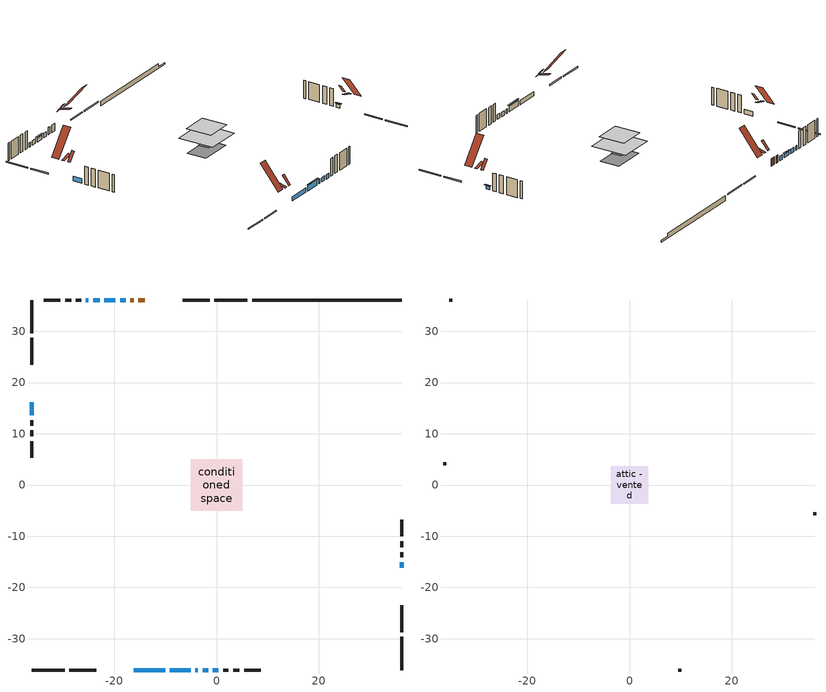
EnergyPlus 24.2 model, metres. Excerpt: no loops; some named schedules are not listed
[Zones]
conditioned space
 floor outside (Floor1 construction): -1.45,-1.45 -1.45,1.45 1.45,1.45 1.45,-1.45 z0.31
 floor adiabatic (AdiabaticFloorConstruction): -4.99,-4.99 -4.99,4.99 4.99,4.99 4.99,-4.99 z2.75
 floor foundation (Slab1 construction): -4.53,-2.76 -4.53,2.76 4.53,2.76 4.53,-2.76 z-1
 wall outside (RimJoist1 construction): 6.03,36.13 -0.44,36.13 / -36.13,-36.13 -29.66,-36.13 / -36.13,36.13 -36.13,29.66 / 36.13,-36.13 36.13,-29.66 z0.31:0.61
 wall outside (RimJoist2 construction): -1.37,36.13 -6.63,36.13 / -28.73,-36.13 -23.47,-36.13 / -36.13,28.73 -36.13,23.47 / 36.13,-28.73 36.13,-23.47 z0.31:0.61
 wall outside (AdiabaticWallConstruction 1): -13.98,36.13 -15.27,36.13 / -16.19,36.13 -16.84,36.13 z0.31:2.34
 wall outside (AdiabaticWallConstruction): -17.77,36.13 -18.85,36.13 / -22.84,36.13 -24.11,36.13 / -16.12,-36.13 -10.02,-36.13 / -25.03,36.13 -25.49,36.13 / -4.11,-36.13 -3.65,-36.13 / -2.72,-36.13 -1.64,-36.13 / -36.13,16.12 -36.13,13.58 / -0.71,-36.13 0.37,-36.13 z0.31:1.53; -19.77,36.13 -21.91,36.13 z0.31:1.38; -9.1,-36.13 -5.03,-36.13 z0.31:1.83; 36.13,-16.12 36.13,-15.05 z0.31:1.2
 wall outside (Wall1 construction): -26.42,36.13 -27.46,36.13 / 1.3,-36.13 2.33,-36.13 / -36.13,12.65 -36.13,11.62 / 36.13,-14.13 36.13,-13.09 z0.31:5.19
 wall outside (Wall2 construction): -28.39,36.13 -29.57,36.13 / 3.26,-36.13 4.44,-36.13 / -36.13,10.69 -36.13,9.51 / 36.13,-12.16 36.13,-10.98 z0.31:5.19
 wall outside (Wall3 construction): -30.5,36.13 -33.74,36.13 / 5.37,-36.13 8.61,-36.13 / -36.13,8.58 -36.13,5.34 / 36.13,-10.05 36.13,-6.81 z0.31:5.19
 wall foundation (FoundationWall1 construction): 6.96,36.13,-1 6.96,36.13,0.31 33.21,36.13,0.31 33.21,36.13,-0.52 36.13,36.13,-0.52 36.13,36.13,-1
 window (WindowConstruction): -17.77,36.13 -18.85,36.13 z0.31:1.53
 window (WindowConstruction 4): -19.77,36.13 -21.91,36.13 z0.31:1.38
 window (WindowConstruction 5): -22.84,36.13 -24.11,36.13 z0.31:1.53
 window (WindowConstruction 6): -16.12,-36.13 -10.02,-36.13 z0.31:1.53
 window (WindowConstruction 7): -9.09,-36.13 -5.03,-36.13 z0.31:1.83
 window (WindowConstruction 9): -25.03,36.13 -25.49,36.13 z0.31:1.53
 window (WindowConstruction 10): -4.11,-36.13 -3.65,-36.13 z0.31:1.53
 window (WindowConstruction 1): -2.72,-36.13 -1.64,-36.13 z0.31:1.53
 window (WindowConstruction 2): -36.13,16.12 -36.13,13.58 z0.31:1.53
 window (WindowConstruction 3): -0.71,-36.13 0.37,-36.13 z0.31:1.53
 window (WindowConstruction 8): 36.13,-16.12 36.13,-15.06 z0.31:1.2
 door (Door): -13.98,36.13 -15.27,36.13 z0.31:2.34
 door (Door 1): -16.2,36.13 -16.84,36.13 z0.31:2.34
 ceiling adiabatic (AdiabaticFloorConstruction): 4.99,-4.99 4.99,4.99 -4.99,4.99 -4.99,-4.99 z2.75
 roof outside (Roof3 construction): -13.05,36.13,5.19 -13.05,34.26,7.53 -12.3,34.26,7.53 -12.3,36.13,5.19; -17.05,-36.13,5.19 -17.05,-34.26,7.53 -17.8,-34.26,7.53 -17.8,-36.13,5.19; -36.13,17.05,5.19 -34.26,17.05,7.53 -34.26,17.8,7.53 -36.13,17.8,5.19; 36.13,-17.05,5.19 34.26,-17.05,7.53 34.26,-17.8,7.53 36.13,-17.8,5.19
attic - vented
 floor to conditioned space (Floor2 construction Reversed): -3.68,-3.68 -3.68,3.68 3.68,3.68 3.68,-3.68 z5.19
 wall outside (Wall4 construction): -34.67,36.13 -35.2,36.13 / 9.54,-36.13 10.08,-36.13 / -36.13,4.41 -36.13,3.87 / 36.13,-5.88 36.13,-5.35 z0.31:5.19
 roof outside (Roof1 construction): -9.7,36.13,5.19 -9.7,30.78,11.88 -7.56,30.78,11.88 -7.56,36.13,5.19; -20.39,-36.13,5.19 -20.39,-30.78,11.88 -22.54,-30.78,11.88 -22.54,-36.13,5.19; -36.13,20.39,5.19 -30.78,20.39,11.88 -30.78,22.54,11.88 -36.13,22.54,5.19; 36.13,-20.39,5.19 30.78,-20.39,11.88 30.78,-22.54,11.88 36.13,-22.54,5.19
 roof outside (Roof2 construction): -11.37,36.13,5.19 -11.37,33.28,5.9 -10.63,33.28,5.9 -10.63,36.13,5.19; -18.73,-36.13,5.19 -18.73,-33.28,5.9 -19.47,-33.28,5.9 -19.47,-36.13,5.19; -36.13,18.73,5.19 -33.28,18.73,5.9 -33.28,19.47,5.9 -36.13,19.47,5.19; 36.13,-18.73,5.19 33.28,-18.73,5.9 33.28,-19.47,5.9 36.13,-19.47,5.19
shading: -22.21,36.13 -19.48,36.13 -19.48,36.43 -22.21,36.43 z1.68; -4.74,-36.13 -9.39,-36.13 -9.39,-36.43 -4.74,-36.43 z2.13; 36.13,-14.76 36.13,-16.42 36.43,-16.42 36.43,-14.76 z1.5
[Building]
Building 1: Terrain=Suburbs
[Site:Location]
Baie Comeau_QC: Latitude {deg}=49.26; Longitude {deg}=-68.15; Time Zone {hr}=-5; Elevation {m}=130; Keep Site Location Information=Yes
[Site:GroundTemperature:Shallow]
-2.156, -4.36748, -4.54458, -3.49512, 0.717882, 4.91126, 8.5467, 10.8497, 11.0453, 9.17223, 5.62951, 1.56476
[Site:WaterMainsTemperature]
Calculation Method=Schedule; Temperature Schedule=mains temperature schedule
[Material] Roughness=Rough; Thermal Absorptance=0.9
Name | Thickness {m} | Conductivity {W/m-K} | Density {kg/m3} | Specific Heat {J/kg-K} | Solar Absorptance | Visible Absorptance
asphalt or fiberglass shingles | 0.00635 | 0.162714 | 1121.4 | 1465.45 | 0.4 | 0.4
ceiling loosefill ins | 0.0846667 | 0.0480833 | 16.02 | 1046.75 | 0.7 | 0.7
ceiling stud and cavity | 0.1397 | 0.086424 | 65.682 | 1177.47 | 0.7 | 0.7
concrete 4.0 in. | 0.1016 | 1.803125 | 2242.8 | 837.4 | 0.7 | 0.7
concrete 8.0 in. | 0.2032 | 1.803125 | 2242.8 | 837.4 | 0.7 | 0.7
door material | 0.04445 | 0.0451087 | 512.64 | 1214.23 | 0.7 | 0.7
door material 1 | 0.04445 | 0.188738 | 512.64 | 1214.23 | 0.7 | 0.7
exterior vertical ins | 0.0463172 | 0.029427 | 32.04 | 1214.23 | 0.7 | 0.7
floor covering | 0.0127 | 0.0433444 | 54.468 | 1339.84 | 0.6 | 0.6
floor rigid ins; roof rigid ins | 0.051816 | 0.029427 | 32.04 | 1214.23 | 0.7 | 0.7
floor rigid ins 1; wall rigid ins | 0.512978 | 0.029427 | 32.04 | 1214.23 | 0.7 | 0.7
floor stud and cavity | 0.1397 | 0.10117 | 92.3553 | 1139.71 | 0.7 | 0.7
floor stud and cavity 1 | 0.1397 | 1.75129 | 37.0049 | 1207.88 | 0.7 | 0.7
furniture material conditioned space 1 | 0.1524 | 0.115458 | 640.8 | 1214.23 | 0.6 | 0.6
gypsum board | 0.0127 | 0.160291 | 801 | 837.4 | 0.6 | 0.6
gypsum board 1 | 0.0127 | 0.160291 | 801 | 837.4 | 0.7 | 0.7
osb sheathing 0.5 in. | 0.0127 | 0.115458 | 512.64 | 1214.23 | 0.7 | 0.7
osb sheathing 0.75 in. | 0.01905 | 0.115458 | 512.64 | 1214.23 | 0.7 | 0.7
osb sheathing 2.0 in. | 0.0508 | 0.115458 | 512.64 | 1214.23 | 0.7 | 0.7
rim joist stud and cavity | 0.0508 | 0.177588 | 50.32683 | 1063.81 | 0.6 | 0.6
rim joist stud and cavity 1 | 0.0508 | 0.0291244 | 125.044 | 1163.47 | 0.6 | 0.6
roof stud and cavity | 0.2032 | 0.195259 | 78.34581 | 1123.46 | 0.7 | 0.7
wall stud and cavity | 0.1397 | 0.100302 | 139.0536 | 1170.24 | 0.7 | 0.7
wall stud and cavity 1 | 0.1397 | 0.0947891 | 139.0536 | 1170.24 | 0.7 | 0.7
wall stud and cavity 2 | 0.1397 | 0.0940029 | 139.0536 | 1170.24 | 0.7 | 0.7
wall stud and cavity 3 | 0.0889 | 6.9971 | 50.32683 | 1063.81 | 0.6 | 0.6
wall stud and cavity 4 | 0.0889 | 0.380278 | 52.3479 | 1209.89 | 0.7 | 0.7
wall stud and cavity 5 | 0.0889 | 0.391764 | 83.0341 | 1211.67 | 0.7 | 0.7
wood siding | 0.0254 | 0.102417 | 544.68 | 1172.36 | 0.4 | 0.4
wood siding 1 | 0.00254 | 0.102417 | 544.68 | 1172.36 | 0.4 | 0.4
wood siding 2; wood siding 3; wood siding 4 | 0.0254 | 0.102417 | 544.68 | 1172.36 | 0.7 | 0.7
[WindowMaterial:SimpleGlazingSystem]
Name | U-Factor {W/m2-K} | Solar Heat Gain Coefficient
WindowMaterial | 2.77257 | 0.53
WindowMaterial 1 | 2.82878 | 0.58
WindowMaterial 2 | 2.98152 | 0.53
WindowMaterial 3 | 2.94859 | 0.58
WindowMaterial 4 | 2.93609 | 0.6
WindowMaterial 5 | 2.82821 | 0.59
WindowMaterial 6 | 2.7578 | 0.44
WindowMaterial 7 | 2.76291 | 0.46
[Construction]
AdiabaticFloorConstruction: floor stud and cavity 1, floor rigid ins 1, osb sheathing 0.75 in., floor covering
AdiabaticWallConstruction: wood siding 3, wall rigid ins, wall stud and cavity 4, gypsum board
AdiabaticWallConstruction 1: wood siding 4, wall rigid ins, wall stud and cavity 4, gypsum board
Door: door material
Door 1: door material 1
Floor1 construction: floor stud and cavity, floor rigid ins, osb sheathing 0.75 in., floor covering
Floor2 construction Reversed: gypsum board, ceiling stud and cavity, ceiling loosefill ins
FoundationWall1 construction: concrete 8.0 in., gypsum board 1
furniture construction conditioned space 1: furniture material conditioned space 1
PartitionWallConstruction: gypsum board, wall stud and cavity 5, gypsum board
RimJoist1 construction: wood siding 2, rim joist stud and cavity
RimJoist2 construction: wood siding 2, osb sheathing 2.0 in., rim joist stud and cavity 1
Roof1 construction; Roof2 construction: asphalt or fiberglass shingles
Roof3 construction: asphalt or fiberglass shingles, roof rigid ins, osb sheathing 0.75 in., roof stud and cavity, gypsum board
Slab1 construction: concrete 4.0 in.
Wall1 construction: wood siding, osb sheathing 0.5 in., wall stud and cavity, gypsum board
Wall2 construction: wood siding, osb sheathing 0.5 in., wall stud and cavity 1, gypsum board
Wall3 construction: wood siding, osb sheathing 0.5 in., wall stud and cavity 2, gypsum board
Wall4 construction: wood siding 1, wall stud and cavity 3
WindowConstruction; WindowConstruction 1: WindowMaterial
WindowConstruction 10; WindowConstruction 9: WindowMaterial 7
WindowConstruction 2: WindowMaterial 1
WindowConstruction 3: WindowMaterial 2
WindowConstruction 4: WindowMaterial 3
WindowConstruction 5; WindowConstruction 7: WindowMaterial 4
WindowConstruction 6: WindowMaterial 5
WindowConstruction 8: WindowMaterial 6
[Zone] Multiplier=1; Part of Total Floor Area=Yes
Name | Volume {m3}
attic - vented | 40.0239
conditioned space | 316.3
[Space]
Name | Zone | Volume {m3}
attic - vented 1 | attic - vented | 40.0239
conditioned space 1 | conditioned space | 316.3
[ZoneInfiltration:EffectiveLeakageArea]
infil attic - vented 1: Zone or Space=attic - vented 1; Schedule=Always On Discrete; Effective Air Leakage Area {cm2}=1862.06; Stack Coefficient=0.000804626; Wind Coefficient=1.91654e-05
[ZoneMixing]
whole house fan mix: Zone or Space=attic - vented; Schedule=Always On Continuous; Design Flow Rate Calculation Method=Flow/Zone; Design Flow Rate {m3/s}=0; Source Zone or Space=conditioned space
[SurfaceProperty:ExposedFoundationPerimeter]
Slab1: Exposed Perimeter Calculation Method=TotalExposedPerimeter; Total Exposed Perimeter {m}=29.17
[InternalMass] Zone or ZoneList=conditioned space; Space or SpaceList=conditioned space 1
Name | Construction | Surface Area {m2}
furniture mass conditioned space 1 | furniture construction conditioned space 1 | 63.1842
partition wall mass | PartitionWallConstruction | 157.96
[Lights]
interior lighting: Zone or ZoneList or Space or SpaceList=conditioned space 1; Schedule=interior lighting schedule; Design Level Calculation Method=LightingLevel; Lighting Level {W}=343.2; Return Air Fraction=0; Fraction Radiant=0.6; Fraction Visible=0.2; Fraction Replaceable=1
[People]
occupants: Zone or ZoneList or Space or SpaceList=conditioned space 1; Number of People Schedule=occupants schedule; Number of People Calculation Method=People; Number of People=3; Fraction Radiant=0.314171; Sensible Heat Fraction=0.56303; Activity Level Schedule=occupants activity schedule; Carbon Dioxide Generation Rate {m3/s-W}=0; Enable ASHRAE 55 Comfort Warnings=No; Mean Radiant Temperature Calculation Type=EnclosureAveraged
[ElectricEquipment] Zone or ZoneList or Space or SpaceList=conditioned space 1; Design Level Calculation Method=EquipmentLevel
Name | Schedule | Design Level {W} | Fraction Latent | Fraction Radiant | Fraction Lost
clothes dryer | clothes dryer schedule | 140.772 | 0.015 | 0.081 | 0.85
clothes washer | clothes washer schedule | 32.1985 | 0.03 | 0.162 | 0.7
cooking range | cooking range schedule | 215.147 | 0.08 | 0.432 | 0.2
dishwasher | dishwasher schedule | 66.8632 | 0.3 | 0.18 | 0.4
fridge | fridge schedule | 72.9452 | 0 | 0.6 | 0
mech vent house fan | mech vent house fan schedule | 0.95 | 0 | 0 | 1
mech vent house fan cfis | mech vent house fan cfis schedule | 0 | 0 | 0 | 0
misc plug loads | misc plug loads schedule | 494.7 | 0.045 | 0.513 | 0.1
whole house fan | Always On Discrete | 0 | 0 | 0 | 1
[OtherEquipment] Zone or ZoneList or Space or SpaceList=conditioned space 1; Design Level Calculation Method=EquipmentLevel
Name | Fuel Type | Schedule | Design Level {W} | Fraction Latent | Fraction Radiant | Fraction Lost
clothes dryer 1 | Electricity | clothes dryer schedule | 0 | 0.015 | 0.081 | 0.85
cooking range 1 | Electricity | cooking range schedule | 0 | 0.08 | 0.432 | 0.2
general water use latent | None | general water use schedule | 62.594 | 1 | 0 | 0
general water use sensible | None | general water use schedule | -61.6891 | 0 | 0.6 | 0
mech vent house fan latent load | None | Always On Discrete | 0 | 1 | 0 | 0
mech vent house fan sensible load | None | Always On Discrete | 0 | 0 | 0 | 0
water heater energy adjustment1 | Electricity | Always On Discrete | 0.01 | 0 | 0 | 1
[ZoneInfiltration:DesignFlowRate] Zone or ZoneList or Space or SpaceList=conditioned space 1; Schedule=Always On Discrete; Design Flow Rate Calculation Method=Flow/Zone; Design Flow Rate {m3/s}=0
infil flow; natural vent flow; whole house fan flow
[ZoneControl:Thermostat]
conditioned space Thermostat: Zone or ZoneList=conditioned space; Control Type Schedule=conditioned space Thermostat Schedule; Control 1=conditioned space temperature setpoint; Temperature Difference Between Cutout And Setpoint {deltaC}=0
[ThermostatSetpoint:DualSetpoint]
conditioned space temperature setpoint: Heating Setpoint Temperature Schedule=heating setpoint; Cooling Setpoint Temperature Schedule=cooling setpoint
[Zone equipment]
conditioned space: electric baseboard
[Foundation:Kiva]
Foundation Kiva 1: Initial Indoor Air Temperature {C}=18; Wall Height Above Grade {m}=0.310012; Wall Depth Below Slab {m}=0.2032; Custom Block Material Name 1=exterior vertical ins; Custom Block Depth 1 {m}=1.31; Custom Block X Position 1 {m}=0.2159; Custom Block Z Position 1 {m}=0
[Foundation:Kiva:Settings]
Soil Conductivity {W/m-K}=0.849921; Soil Density {kg/m3}=1842.3; Soil Specific Heat {J/kg-K}=418.7; Ground Solar Absorptivity=0.9; Ground Thermal Absorptivity=0.9; Ground Surface Roughness {m}=0.03; Far-Field Width {m}=40; Deep-Ground Boundary Condition=ZeroFlux; Deep-Ground Depth {m}=40; Minimum Cell Dimension {m}=0.2; Maximum Cell Growth Coefficient=3; Simulation Timestep=Timestep
[Exterior:Lights]
exterior lighting: Schedule=exterior lighting schedule; Design Level {W}=75.6
[EnergyManagementSystem:Sensor] Output:Variable or Output:Meter Index Key=conditioned space
Name | Output:Variable or Output:Meter
conditioned_space_clg_unmet_s | Zone Cooling Setpoint Not Met Time
conditioned_space_htg_unmet_s | Zone Heating Setpoint Not Met Time
fridge_tin_s; tin_s; tin_s_1 | Zone Mean Air Temperature
tout_s | Zone Outdoor Air Drybulb Temperature
win_s | Zone Air Humidity Ratio
[Schedule:Constant]
Name | Hourly Value
Always On Continuous; mech vent house fan schedule; mech vent house fan cfis schedule; Always On Discrete | 1
occupants activity schedule | 117.228
fridge schedule | 0
[Schedule:Week:Daily]
interior lighting schedule Week Rule - Jan1-Jan27: interior lighting schedule day, interior lighting schedule day, interior lighting schedule day, interior lighting schedule day, interior lighting schedule day, interior lighting schedule day, interior lighting schedule day, interior lighting schedule default day, interior lighting schedule default day, interior lighting schedule default day, interior lighting schedule default day, interior lighting schedule default day
interior lighting schedule Week Rule - Jan28-Feb3: interior lighting schedule day, interior lighting schedule day, interior lighting schedule day, interior lighting schedule day, interior lighting schedule day 1, interior lighting schedule day 1, interior lighting schedule day 1, interior lighting schedule default day, interior lighting schedule default day, interior lighting schedule default day, interior lighting schedule default day, interior lighting schedule default day
interior lighting schedule Week Rule - Feb4-Feb24: interior lighting schedule day 1, interior lighting schedule day 1, interior lighting schedule day 1, interior lighting schedule day 1, interior lighting schedule day 1, interior lighting schedule day 1, interior lighting schedule day 1, interior lighting schedule default day, interior lighting schedule default day, interior lighting schedule default day, interior lighting schedule default day, interior lighting schedule default day
interior lighting schedule Week Rule - Feb25-Mar3: interior lighting schedule day 1, interior lighting schedule day 1, interior lighting schedule day 1, interior lighting schedule day 1, interior lighting schedule day 2, interior lighting schedule day 2, interior lighting schedule day 2, interior lighting schedule default day, interior lighting schedule default day, interior lighting schedule default day, interior lighting schedule default day, interior lighting schedule default day
interior lighting schedule Week Rule - Mar4-Mar31: interior lighting schedule day 2, interior lighting schedule day 2, interior lighting schedule day 2, interior lighting schedule day 2, interior lighting schedule day 2, interior lighting schedule day 2, interior lighting schedule day 2, interior lighting schedule default day, interior lighting schedule default day, interior lighting schedule default day, interior lighting schedule default day, interior lighting schedule default day
interior lighting schedule Week Rule - Apr1-Apr28: interior lighting schedule day 3, interior lighting schedule day 3, interior lighting schedule day 3, interior lighting schedule day 3, interior lighting schedule day 3, interior lighting schedule day 3, interior lighting schedule day 3, interior lighting schedule default day, interior lighting schedule default day, interior lighting schedule default day, interior lighting schedule default day, interior lighting schedule default day
interior lighting schedule Week Rule - Apr29-May5: interior lighting schedule day 3, interior lighting schedule day 3, interior lighting schedule day 4, interior lighting schedule day 4, interior lighting schedule day 4, interior lighting schedule day 4, interior lighting schedule day 4, interior lighting schedule default day, interior lighting schedule default day, interior lighting schedule default day, interior lighting schedule default day, interior lighting schedule default day
interior lighting schedule Week Rule - May6-May26: interior lighting schedule day 4, interior lighting schedule day 4, interior lighting schedule day 4, interior lighting schedule day 4, interior lighting schedule day 4, interior lighting schedule day 4, interior lighting schedule day 4, interior lighting schedule default day, interior lighting schedule default day, interior lighting schedule default day, interior lighting schedule default day, interior lighting schedule default day
interior lighting schedule Week Rule - May27-Jun2: interior lighting schedule day 4, interior lighting schedule day 4, interior lighting schedule day 4, interior lighting schedule day 4, interior lighting schedule day 4, interior lighting schedule day 5, interior lighting schedule day 5, interior lighting schedule default day, interior lighting schedule default day, interior lighting schedule default day, interior lighting schedule default day, interior lighting schedule default day
interior lighting schedule Week Rule - Jun3-Jun30: interior lighting schedule day 5, interior lighting schedule day 5, interior lighting schedule day 5, interior lighting schedule day 5, interior lighting schedule day 5, interior lighting schedule day 5, interior lighting schedule day 5, interior lighting schedule default day, interior lighting schedule default day, interior lighting schedule default day, interior lighting schedule default day, interior lighting schedule default day
interior lighting schedule Week Rule - Jul1-Jul28: interior lighting schedule day 6, interior lighting schedule day 6, interior lighting schedule day 6, interior lighting schedule day 6, interior lighting schedule day 6, interior lighting schedule day 6, interior lighting schedule day 6, interior lighting schedule default day, interior lighting schedule default day, interior lighting schedule default day, interior lighting schedule default day, interior lighting schedule default day
interior lighting schedule Week Rule - Jul29-Aug4: interior lighting schedule day 6, interior lighting schedule day 6, interior lighting schedule day 6, interior lighting schedule day 7, interior lighting schedule day 7, interior lighting schedule day 7, interior lighting schedule day 7, interior lighting schedule default day, interior lighting schedule default day, interior lighting schedule default day, interior lighting schedule default day, interior lighting schedule default day
interior lighting schedule Week Rule - Aug5-Aug25: interior lighting schedule day 7, interior lighting schedule day 7, interior lighting schedule day 7, interior lighting schedule day 7, interior lighting schedule day 7, interior lighting schedule day 7, interior lighting schedule day 7, interior lighting schedule default day, interior lighting schedule default day, interior lighting schedule default day, interior lighting schedule default day, interior lighting schedule default day
interior lighting schedule Week Rule - Aug26-Sep1: interior lighting schedule day 7, interior lighting schedule day 7, interior lighting schedule day 7, interior lighting schedule day 7, interior lighting schedule day 7, interior lighting schedule day 7, interior lighting schedule day 8, interior lighting schedule default day, interior lighting schedule default day, interior lighting schedule default day, interior lighting schedule default day, interior lighting schedule default day
interior lighting schedule Week Rule - Sep2-Sep29: interior lighting schedule day 8, interior lighting schedule day 8, interior lighting schedule day 8, interior lighting schedule day 8, interior lighting schedule day 8, interior lighting schedule day 8, interior lighting schedule day 8, interior lighting schedule default day, interior lighting schedule default day, interior lighting schedule default day, interior lighting schedule default day, interior lighting schedule default day
interior lighting schedule Week Rule - Sep30-Oct6: interior lighting schedule day 8, interior lighting schedule day 9, interior lighting schedule day 9, interior lighting schedule day 9, interior lighting schedule day 9, interior lighting schedule day 9, interior lighting schedule day 9, interior lighting schedule default day, interior lighting schedule default day, interior lighting schedule default day, interior lighting schedule default day, interior lighting schedule default day
interior lighting schedule Week Rule - Oct7-Oct27: interior lighting schedule day 9, interior lighting schedule day 9, interior lighting schedule day 9, interior lighting schedule day 9, interior lighting schedule day 9, interior lighting schedule day 9, interior lighting schedule day 9, interior lighting schedule default day, interior lighting schedule default day, interior lighting schedule default day, interior lighting schedule default day, interior lighting schedule default day
interior lighting schedule Week Rule - Oct28-Nov3: interior lighting schedule day 9, interior lighting schedule day 9, interior lighting schedule day 9, interior lighting schedule day 9, interior lighting schedule day 10, interior lighting schedule day 10, interior lighting schedule day 10, interior lighting schedule default day, interior lighting schedule default day, interior lighting schedule default day, interior lighting schedule default day, interior lighting schedule default day
interior lighting schedule Week Rule - Nov4-Nov24: interior lighting schedule day 10, interior lighting schedule day 10, interior lighting schedule day 10, interior lighting schedule day 10, interior lighting schedule day 10, interior lighting schedule day 10, interior lighting schedule day 10, interior lighting schedule default day, interior lighting schedule default day, interior lighting schedule default day, interior lighting schedule default day, interior lighting schedule default day
interior lighting schedule Week Rule - Nov25-Dec1: interior lighting schedule day 10, interior lighting schedule day 10, interior lighting schedule day 10, interior lighting schedule day 10, interior lighting schedule day 10, interior lighting schedule day 10, interior lighting schedule day 11, interior lighting schedule default day, interior lighting schedule default day, interior lighting schedule default day, interior lighting schedule default day, interior lighting schedule default day
interior lighting schedule Week Rule - Dec2-Dec31: interior lighting schedule day 11, interior lighting schedule day 11, interior lighting schedule day 11, interior lighting schedule day 11, interior lighting schedule day 11, interior lighting schedule day 11, interior lighting schedule day 11, interior lighting schedule default day, interior lighting schedule default day, interior lighting schedule default day, interior lighting schedule default day, interior lighting schedule default day
occupants schedule Week Rule - Jan1-Dec31: occupants schedule day, occupants schedule day, occupants schedule day, occupants schedule day, occupants schedule day, occupants schedule day, occupants schedule day, occupants schedule default day, occupants schedule default day, occupants schedule default day, occupants schedule default day, occupants schedule default day
clothes dryer schedule Week Rule - Jan1-Dec31: clothes dryer schedule day, clothes dryer schedule day, clothes dryer schedule day, clothes dryer schedule day, clothes dryer schedule day, clothes dryer schedule day, clothes dryer schedule day, clothes dryer schedule default day, clothes dryer schedule default day, clothes dryer schedule default day, clothes dryer schedule default day, clothes dryer schedule default day
clothes washer schedule Week Rule - Jan1-Dec31: clothes washer schedule day, clothes washer schedule day, clothes washer schedule day, clothes washer schedule day, clothes washer schedule day, clothes washer schedule day, clothes washer schedule day, clothes washer schedule default day, clothes washer schedule default day, clothes washer schedule default day, clothes washer schedule default day, clothes washer schedule default day
cooking range schedule Week Rule - Jan1-Dec31: cooking range schedule day, cooking range schedule day, cooking range schedule day, cooking range schedule day, cooking range schedule day, cooking range schedule day, cooking range schedule day, cooking range schedule default day, cooking range schedule default day, cooking range schedule default day, cooking range schedule default day, cooking range schedule default day
dishwasher schedule Week Rule - Jan1-Dec31: dishwasher schedule day, dishwasher schedule day, dishwasher schedule day, dishwasher schedule day, dishwasher schedule day, dishwasher schedule day, dishwasher schedule day, dishwasher schedule default day, dishwasher schedule default day, dishwasher schedule default day, dishwasher schedule default day, dishwasher schedule default day
misc plug loads schedule Week Rule - Jan1-Dec31: misc plug loads schedule day, misc plug loads schedule day, misc plug loads schedule day, misc plug loads schedule day, misc plug loads schedule day, misc plug loads schedule day, misc plug loads schedule day, misc plug loads schedule default day, misc plug loads schedule default day, misc plug loads schedule default day, misc plug loads schedule default day, misc plug loads schedule default day
general water use schedule Week Rule - Jan1-Dec31: general water use schedule day, general water use schedule day, general water use schedule day, general water use schedule day, general water use schedule day, general water use schedule day, general water use schedule day, general water use schedule default day, general water use schedule default day, general water use schedule default day, general water use schedule default day, general water use schedule default day
exterior lighting schedule Week Rule - Jan1-Jan27: exterior lighting schedule day, exterior lighting schedule day, exterior lighting schedule day, exterior lighting schedule day, exterior lighting schedule day, exterior lighting schedule day, exterior lighting schedule day, exterior lighting schedule default day, exterior lighting schedule default day, exterior lighting schedule default day, exterior lighting schedule default day, exterior lighting schedule default day
exterior lighting schedule Week Rule - Jan28-Feb3: exterior lighting schedule day, exterior lighting schedule day, exterior lighting schedule day, exterior lighting schedule day, exterior lighting schedule day 1, exterior lighting schedule day 1, exterior lighting schedule day 1, exterior lighting schedule default day, exterior lighting schedule default day, exterior lighting schedule default day, exterior lighting schedule default day, exterior lighting schedule default day
exterior lighting schedule Week Rule - Feb4-Feb24: exterior lighting schedule day 1, exterior lighting schedule day 1, exterior lighting schedule day 1, exterior lighting schedule day 1, exterior lighting schedule day 1, exterior lighting schedule day 1, exterior lighting schedule day 1, exterior lighting schedule default day, exterior lighting schedule default day, exterior lighting schedule default day, exterior lighting schedule default day, exterior lighting schedule default day
exterior lighting schedule Week Rule - Feb25-Mar3: exterior lighting schedule day 1, exterior lighting schedule day 1, exterior lighting schedule day 1, exterior lighting schedule day 1, exterior lighting schedule day 2, exterior lighting schedule day 2, exterior lighting schedule day 2, exterior lighting schedule default day, exterior lighting schedule default day, exterior lighting schedule default day, exterior lighting schedule default day, exterior lighting schedule default day
exterior lighting schedule Week Rule - Mar4-Mar31: exterior lighting schedule day 2, exterior lighting schedule day 2, exterior lighting schedule day 2, exterior lighting schedule day 2, exterior lighting schedule day 2, exterior lighting schedule day 2, exterior lighting schedule day 2, exterior lighting schedule default day, exterior lighting schedule default day, exterior lighting schedule default day, exterior lighting schedule default day, exterior lighting schedule default day
exterior lighting schedule Week Rule - Apr1-Apr28: exterior lighting schedule day 3, exterior lighting schedule day 3, exterior lighting schedule day 3, exterior lighting schedule day 3, exterior lighting schedule day 3, exterior lighting schedule day 3, exterior lighting schedule day 3, exterior lighting schedule default day, exterior lighting schedule default day, exterior lighting schedule default day, exterior lighting schedule default day, exterior lighting schedule default day
exterior lighting schedule Week Rule - Apr29-May5: exterior lighting schedule day 3, exterior lighting schedule day 3, exterior lighting schedule day 4, exterior lighting schedule day 4, exterior lighting schedule day 4, exterior lighting schedule day 4, exterior lighting schedule day 4, exterior lighting schedule default day, exterior lighting schedule default day, exterior lighting schedule default day, exterior lighting schedule default day, exterior lighting schedule default day
exterior lighting schedule Week Rule - May6-May26: exterior lighting schedule day 4, exterior lighting schedule day 4, exterior lighting schedule day 4, exterior lighting schedule day 4, exterior lighting schedule day 4, exterior lighting schedule day 4, exterior lighting schedule day 4, exterior lighting schedule default day, exterior lighting schedule default day, exterior lighting schedule default day, exterior lighting schedule default day, exterior lighting schedule default day
exterior lighting schedule Week Rule - May27-Jun2: exterior lighting schedule day 4, exterior lighting schedule day 4, exterior lighting schedule day 4, exterior lighting schedule day 4, exterior lighting schedule day 4, exterior lighting schedule day 5, exterior lighting schedule day 5, exterior lighting schedule default day, exterior lighting schedule default day, exterior lighting schedule default day, exterior lighting schedule default day, exterior lighting schedule default day
exterior lighting schedule Week Rule - Jun3-Jun30: exterior lighting schedule day 5, exterior lighting schedule day 5, exterior lighting schedule day 5, exterior lighting schedule day 5, exterior lighting schedule day 5, exterior lighting schedule day 5, exterior lighting schedule day 5, exterior lighting schedule default day, exterior lighting schedule default day, exterior lighting schedule default day, exterior lighting schedule default day, exterior lighting schedule default day
exterior lighting schedule Week Rule - Jul1-Jul28: exterior lighting schedule day 6, exterior lighting schedule day 6, exterior lighting schedule day 6, exterior lighting schedule day 6, exterior lighting schedule day 6, exterior lighting schedule day 6, exterior lighting schedule day 6, exterior lighting schedule default day, exterior lighting schedule default day, exterior lighting schedule default day, exterior lighting schedule default day, exterior lighting schedule default day
exterior lighting schedule Week Rule - Jul29-Aug4: exterior lighting schedule day 6, exterior lighting schedule day 6, exterior lighting schedule day 6, exterior lighting schedule day 7, exterior lighting schedule day 7, exterior lighting schedule day 7, exterior lighting schedule day 7, exterior lighting schedule default day, exterior lighting schedule default day, exterior lighting schedule default day, exterior lighting schedule default day, exterior lighting schedule default day
exterior lighting schedule Week Rule - Aug5-Aug25: exterior lighting schedule day 7, exterior lighting schedule day 7, exterior lighting schedule day 7, exterior lighting schedule day 7, exterior lighting schedule day 7, exterior lighting schedule day 7, exterior lighting schedule day 7, exterior lighting schedule default day, exterior lighting schedule default day, exterior lighting schedule default day, exterior lighting schedule default day, exterior lighting schedule default day
exterior lighting schedule Week Rule - Aug26-Sep1: exterior lighting schedule day 7, exterior lighting schedule day 7, exterior lighting schedule day 7, exterior lighting schedule day 7, exterior lighting schedule day 7, exterior lighting schedule day 7, exterior lighting schedule day 8, exterior lighting schedule default day, exterior lighting schedule default day, exterior lighting schedule default day, exterior lighting schedule default day, exterior lighting schedule default day
[Schedule:Year]
interior lighting schedule: interior lighting schedule Week Rule - Jan1-Jan27, 1, 1, 1, 27, interior lighting schedule Week Rule - Jan28-Feb3, 1, 28, 2, 3, interior lighting schedule Week Rule - Feb4-Feb24, 2, 4, 2, 24, interior lighting schedule Week Rule - Feb25-Mar3, 2, 25, 3, 3, interior lighting schedule Week Rule - Mar4-Mar31, 3, 4, 3, 31, interior lighting schedule Week Rule - Apr1-Apr28, 4, 1, 4, 28, interior lighting schedule Week Rule - Apr29-May5, 4, 29, 5, 5, interior lighting schedule Week Rule - May6-May26, 5, 6, 5, 26, interior lighting schedule Week Rule - May27-Jun2, 5, 27, 6, 2, interior lighting schedule Week Rule - Jun3-Jun30, 6, 3, 6, 30, interior lighting schedule Week Rule - Jul1-Jul28, 7, 1, 7, 28, interior lighting schedule Week Rule - Jul29-Aug4, 7, 29, 8, 4, interior lighting schedule Week Rule - Aug5-Aug25, 8, 5, 8, 25, interior lighting schedule Week Rule - Aug26-Sep1, 8, 26, 9, 1, interior lighting schedule Week Rule - Sep2-Sep29, 9, 2, 9, 29, interior lighting schedule Week Rule - Sep30-Oct6, 9, 30, 10, 6, interior lighting schedule Week Rule - Oct7-Oct27, 10, 7, 10, 27, interior lighting schedule Week Rule - Oct28-Nov3, 10, 28, 11, 3, interior lighting schedule Week Rule - Nov4-Nov24, 11, 4, 11, 24, interior lighting schedule Week Rule - Nov25-Dec1, 11, 25, 12, 1, interior lighting schedule Week Rule - Dec2-Dec31, 12, 2, 12, 31
occupants schedule: occupants schedule Week Rule - Jan1-Dec31, 1, 1, 12, 31
clothes dryer schedule: clothes dryer schedule Week Rule - Jan1-Dec31, 1, 1, 12, 31
clothes washer schedule: clothes washer schedule Week Rule - Jan1-Dec31, 1, 1, 12, 31
cooking range schedule: cooking range schedule Week Rule - Jan1-Dec31, 1, 1, 12, 31
dishwasher schedule: dishwasher schedule Week Rule - Jan1-Dec31, 1, 1, 12, 31
misc plug loads schedule: misc plug loads schedule Week Rule - Jan1-Dec31, 1, 1, 12, 31
general water use schedule: general water use schedule Week Rule - Jan1-Dec31, 1, 1, 12, 31
exterior lighting schedule: exterior lighting schedule Week Rule - Jan1-Jan27, 1, 1, 1, 27, exterior lighting schedule Week Rule - Jan28-Feb3, 1, 28, 2, 3, exterior lighting schedule Week Rule - Feb4-Feb24, 2, 4, 2, 24, exterior lighting schedule Week Rule - Feb25-Mar3, 2, 25, 3, 3, exterior lighting schedule Week Rule - Mar4-Mar31, 3, 4, 3, 31, exterior lighting schedule Week Rule - Apr1-Apr28, 4, 1, 4, 28, exterior lighting schedule Week Rule - Apr29-May5, 4, 29, 5, 5, exterior lighting schedule Week Rule - May6-May26, 5, 6, 5, 26, exterior lighting schedule Week Rule - May27-Jun2, 5, 27, 6, 2, exterior lighting schedule Week Rule - Jun3-Jun30, 6, 3, 6, 30, exterior lighting schedule Week Rule - Jul1-Jul28, 7, 1, 7, 28, exterior lighting schedule Week Rule - Jul29-Aug4, 7, 29, 8, 4, exterior lighting schedule Week Rule - Aug5-Aug25, 8, 5, 8, 25, exterior lighting schedule Week Rule - Aug26-Sep1, 8, 26, 9, 1, exterior lighting schedule Week Rule - Sep2-Sep29, 9, 2, 9, 29, exterior lighting schedule Week Rule - Sep30-Oct6, 9, 30, 10, 6, exterior lighting schedule Week Rule - Oct7-Oct27, 10, 7, 10, 27, exterior lighting schedule Week Rule - Oct28-Nov3, 10, 28, 11, 3, exterior lighting schedule Week Rule - Nov4-Nov24, 11, 4, 11, 24, exterior lighting schedule Week Rule - Nov25-Dec1, 11, 25, 12, 1, exterior lighting schedule Week Rule - Dec2-Dec31, 12, 2, 12, 31
[Schedule:Compact]
conditioned space Thermostat Schedule: Through: 12/31, For: AllDays, Until: 24:00, 4
mains temperature schedule: Through: 01/01, For: AllDays, Until: 24:00, 3.61556, Through: 01/02, For: AllDays, Until: 24:00, 3.54778, Through: 01/03, For: AllDays, Until: 24:00, 3.48111, Through: 01/04, For: AllDays, Until: 24:00, 3.415, Through: 01/05, For: AllDays, Until: 24:00, 3.35, Through: 01/06, For: AllDays, Until: 24:00, 3.28556, Through: 01/07, For: AllDays, Until: 24:00, 3.22222, Through: 01/08, For: AllDays, Until: 24:00, 3.16, Through: 01/09, For: AllDays, Until: 24:00, 3.09889, Through: 01/10, For: AllDays, Until: 24:00, 3.03833, Through: 01/11, For: AllDays, Until: 24:00, 2.97944, Through: 01/12, For: AllDays, Until: 24:00, 2.92111, Through: 01/13, For: AllDays, Until: 24:00, 2.86333, Through: 01/14, For: AllDays, Until: 24:00, 2.80722, Through: 01/15, For: AllDays, Until: 24:00, 2.75222, Through: 01/16, For: AllDays, Until: 24:00, 2.69833, Through: 01/17, For: AllDays, Until: 24:00, 2.645, Through: 01/18, For: AllDays, Until: 24:00, 2.59333, Through: 01/19, For: AllDays, Until: 24:00, 2.54278, Through: 01/20, For: AllDays, Until: 24:00, 2.49278, Through: 01/21, For: AllDays, Until: 24:00, 2.44444, Through: 01/22, For: AllDays, Until: 24:00, 2.39722, Through: 01/23, For: AllDays, Until: 24:00, 2.35111, Through: 01/24, For: AllDays, Until: 24:00, 2.30667, Through: 01/25, For: AllDays, Until: 24:00, 2.26278, Through: 01/26, For: AllDays, Until: 24:00, 2.22056, Through: 01/27, For: AllDays, Until: 24:00, 2.17944, Through: 01/28, For: AllDays, Until: 24:00, 2.13944, Through: 01/29, For: AllDays, Until: 24:00, 2.10056, Through: 01/30, For: AllDays, Until: 24:00, 2.06333, Through: 01/31, For: AllDays, Until: 24:00, 2.02722, Through: 02/01, For: AllDays, Until: 24:00, 1.99278, Through: 02/02, For: AllDays, Until: 24:00, 1.95944, Through: 02/03, For: AllDays, Until: 24:00, 1.92722, Through: 02/04, For: AllDays, Until: 24:00, 1.89611, Through: 02/05, For: AllDays, Until: 24:00, 1.86667, Through: 02/06, For: AllDays, Until: 24:00, 1.83889, Through: 02/07, For: AllDays, Until: 24:00, 1.81222, Through: 02/08, For: AllDays, Until: 24:00, 1.78667, Through: 02/09, For: AllDays, Until: 24:00, 1.76278, Through: 02/10, For: AllDays, Until: 24:00, 1.74, Through: 02/11, For: AllDays, Until: 24:00, 1.71889, Through: 02/12, For: AllDays, Until: 24:00, 1.69889, Through: 02/13, For: AllDays, Until: 24:00, 1.68056, Through: 02/14, For: AllDays, Until: 24:00, 1.66333, Through: 02/15, For: AllDays, Until: 24:00, 1.64778, Through: 02/16, For: AllDays, Until: 24:00, 1.63389, Through: 02/17, For: AllDays, Until: 24:00, 1.62111, Through: 02/18, For: AllDays, Until: 24:00, 1.60944, Through: 02/19, For: AllDays, Until: 24:00, 1.59944, Through: 02/20, For: AllDays, Until: 24:00, 1.59111, Through: 02/21, For: AllDays, Until: 24:00, 1.58389, Through: 02/22, For: AllDays, Until: 24:00, 1.57833, Through: 02/23, For: AllDays, Until: 24:00, 1.57389, Through: 02/24, For: AllDays, Until: 24:00, 1.57111, Through: 02/25, For: AllDays, Until: 24:00, 1.57, Through: 02/26, For: AllDays, Until: 24:00, 1.57, Through: 02/27, For: AllDays, Until: 24:00, 1.57167, Through: 02/28, For: AllDays, Until: 24:00, 1.57444, Through: 03/01, For: AllDays, Until: 24:00, 1.57889, Through: 03/02, For: AllDays, Until: 24:00, 1.58444, Through: 03/03, For: AllDays, Until: 24:00, 1.59222, Through: 03/04, For: AllDays, Until: 24:00, 1.60056, Through: 03/05, For: AllDays, Until: 24:00, 1.61056, Through: 03/06, For: AllDays, Until: 24:00, 1.62222, Through: 03/07, For: AllDays, Until: 24:00, 1.63556, Through: 03/08, For: AllDays, Until: 24:00, 1.64944, Through: 03/09, For: AllDays, Until: 24:00, 1.66556, Through: 03/10, For: AllDays, Until: 24:00, 1.68278, Through: 03/11, For: AllDays, Until: 24:00, 1.70111, Through: 03/12, For: AllDays, Until: 24:00, 1.72111, Through: 03/13, For: AllDays, Until: 24:00, 1.74278, Through: 03/14, For: AllDays, Until: 24:00, 1.76556, Through: 03/15, For: AllDays, Until: 24:00, 1.78944, Through: 03/16, For: AllDays, Until: 24:00, 1.815, Through: 03/17, For: AllDays, Until: 24:00, 1.84222, Through: 03/18, For: AllDays, Until: 24:00, 1.87056, Through: 03/19, For: AllDays, Until: 24:00, 1.9, Through: 03/20, For: AllDays, Until: 24:00, 1.93056, Through: 03/21, For: AllDays, Until: 24:00, 1.96333, Through: 03/22, For: AllDays, Until: 24:00, 1.99667, Through: 03/23, For: AllDays, Until: 24:00, 2.03167, Through: 03/24, For: AllDays, Until: 24:00, 2.06778, Through: 03/25, For: AllDays, Until: 24:00, 2.105, Through: 03/26, For: AllDays, Until: 24:00, 2.14389, Through: 03/27, For: AllDays, Until: 24:00, 2.18389, Through: 03/28, For: AllDays, Until: 24:00, 2.22556, Through: 03/29, For: AllDays, Until: 24:00, 2.26778, Through: 03/30, For: AllDays, Until: 24:00, 2.31167, Through: 03/31, For: AllDays, Until: 24:00, 2.35667, Through: 04/01, For: AllDays, Until: 24:00, 2.40278, Through: 04/02, For: AllDays, Until: 24:00, 2.45, Through: 04/03, For: AllDays, Until: 24:00, 2.49889, Through: 04/04, For: AllDays, Until: 24:00, 2.54833, Through: 04/05, For: AllDays, Until: 24:00, 2.59944, Through: 04/06, For: AllDays, Until: 24:00, 2.65111, Through: 04/07, For: AllDays, Until: 24:00, 2.70444, Through: 04/08, For: AllDays, Until: 24:00, 2.75833, Through: 04/09, For: AllDays, Until: 24:00, 2.81389, Through: 04/10, For: AllDays, Until: 24:00, 2.87, Through: 04/11, For: AllDays, Until: 24:00, 2.92778, Through: 04/12, For: AllDays, Until: 24:00, 2.98611, Through: 04/13, For: AllDays, Until: 24:00, 3.04556, Through: 04/14, For: AllDays, Until: 24:00, 3.10611, Through: 04/15, For: AllDays, Until: 24:00, 3.16722, Through: 04/16, For: AllDays, Until: 24:00, 3.23, Through: 04/17, For: AllDays, Until: 24:00, 3.29333, Through: 04/18, For: AllDays, Until: 24:00, 3.35778, Through: 04/19, For: AllDays, Until: 24:00, 3.42278, Through: 04/20, For: AllDays, Until: 24:00, 3.48889, Through: 04/21, For: AllDays, Until: 24:00, 3.55556, Through: 04/22, For: AllDays, Until: 24:00, 3.62333, Through: 04/23, For: AllDays, Until: 24:00, 3.69222, Through: 04/24, For: AllDays, Until: 24:00, 3.76167, Through: 04/25, For: AllDays, Until: 24:00, 3.83167, Through: 04/26, For: AllDays, Until: 24:00, 3.90278, Through: 04/27, For: AllDays, Until: 24:00, 3.97444, Through: 04/28, For: AllDays, Until: 24:00, 4.04722, Through: 04/29, For: AllDays, Until: 24:00, 4.12, Through: 04/30, For: AllDays, Until: 24:00, 4.19389, Through: 05/01, For: AllDays, Until: 24:00, 4.26833, Through: 05/02, For: AllDays, Until: 24:00, 4.34333, Through: 05/03, For: AllDays, Until: 24:00, 4.41944, Through: 05/04, For: AllDays, Until: 24:00, 4.49556, Through: 05/05, For: AllDays, Until: 24:00, 4.57278, Through: 05/06, For: AllDays, Until: 24:00, 4.65, Through: 05/07, For: AllDays, Until: 24:00, 4.72778, Through: 05/08, For: AllDays, Until: 24:00, 4.80667, Through: 05/09, For: AllDays, Until: 24:00, 4.88556, Through: 05/10, For: AllDays, Until: 24:00, 4.965, Through: 05/11, For: AllDays, Until: 24:00, 5.045, Through: 05/12, For: AllDays, Until: 24:00, 5.125, Through: 05/13, For: AllDays, Until: 24:00, 5.20556, Through: 05/14, For: AllDays, Until: 24:00, 5.28667, Through: 05/15, For: AllDays, Until: 24:00, 5.36778, Through: 05/16, For: AllDays, Until: 24:00, 5.44944, Through: 05/17, For: AllDays, Until: 24:00, 5.53167, Through: 05/18, For: AllDays, Until: 24:00, 5.61389, Through: 05/19, For: AllDays, Until: 24:00, 5.69611, Through: 05/20, For: AllDays, Until: 24:00, 5.77889, Through: 05/21, For: AllDays, Until: 24:00, 5.86167, Through: 05/22, For: AllDays, Until: 24:00, 5.945, Through: 05/23, For: AllDays, Until: 24:00, 6.02778, Through: 05/24, For: AllDays, Until: 24:00, 6.11111, Through: 05/25, For: AllDays, Until: 24:00, 6.19444, Through: 05/26, For: AllDays, Until: 24:00, 6.27778, Through: 05/27, For: AllDays, Until: 24:00, 6.36167, Through: 05/28, For: AllDays, Until: 24:00, 6.445, Through: 05/29, For: AllDays, Until: 24:00, 6.52833, Through: 05/30, For: AllDays, Until: 24:00, 6.61167, Through: 05/31, For: AllDays, Until: 24:00, 6.69556, Through: 06/01, For: AllDays, Until: 24:00, 6.77889, Through: 06/02, For: AllDays, Until: 24:00, 6.86167, Through: 06/03, For: AllDays, Until: 24:00, 6.945, Through: 06/04, For: AllDays, Until: 24:00, 7.02778, Through: 06/05, For: AllDays, Until: 24:00, 7.11056, Through: 06/06, For: AllDays, Until: 24:00, 7.19333, Through: 06/07, For: AllDays, Until: 24:00, 7.27556, Through: 06/08, For: AllDays, Until: 24:00, 7.35778, Through: 06/09, For: AllDays, Until: 24:00, 7.43944, Through: 06/10, For: AllDays, Until: 24:00, 7.52056, Through: 06/11, For: AllDays, Until: 24:00, 7.60167, Through: 06/12, For: AllDays, Until: 24:00, 7.68278, Through: 06/13, For: AllDays, Until: 24:00, 7.76333, Through: 06/14, For: AllDays, Until: 24:00, 7.84333, Through: 06/15, For: AllDays, Until: 24:00, 7.92278, Through: 06/16, For: AllDays, Until: 24:00, 8.00222, Through: 06/17, For: AllDays, Until: 24:00, 8.08056, Through: 06/18, For: AllDays, Until: 24:00, 8.15889, Through: 06/19, For: AllDays, Until: 24:00, 8.23667, Through: 06/20, For: AllDays, Until: 24:00, 8.31389, Through: 06/21, For: AllDays, Until: 24:00, 8.39056, Through: 06/22, For: AllDays, Until: 24:00, 8.46611, Through: 06/23, For: AllDays, Until: 24:00, 8.54167, Through: 06/24, For: AllDays, Until: 24:00, 8.61667, Through: 06/25, For: AllDays, Until: 24:00, 8.69056, Through: 06/26, For: AllDays, Until: 24:00, 8.76389, Through: 06/27, For: AllDays, Until: 24:00, 8.83667, Through: 06/28, For: AllDays, Until: 24:00, 8.90889, Through: 06/29, For: AllDays, Until: 24:00, 8.98, Through: 06/30, For: AllDays, Until: 24:00, 9.05056, Through: 07/01, For: AllDays, Until: 24:00, 9.12056, Through: 07/02, For: AllDays, Until: 24:00, 9.18944, Through: 07/03, For: AllDays, Until: 24:00, 9.25778, Through: 07/04, For: AllDays, Until: 24:00, 9.325, Through: 07/05, For: AllDays, Until: 24:00, 9.39167, Through: 07/06, For: AllDays, Until: 24:00, 9.45722, Through: 07/07, For: AllDays, Until: 24:00, 9.52167, Through: 07/08, For: AllDays, Until: 24:00, 9.58556, Through: 07/09, For: AllDays, Until: 24:00, 9.64833, Through: 07/10, For: AllDays, Until: 24:00, 9.71, Through: 07/11, For: AllDays, Until: 24:00, 9.77111, Through: 07/12, For: AllDays, Until: 24:00, 9.83111, Through: 07/13, For: AllDays, Until: 24:00, 9.89, Through: 07/14, For: AllDays, Until: 24:00, 9.94778, Through: 07/15, For: AllDays, Until: 24:00, 10.0044, Through: 07/16, For: AllDays, Until: 24:00, 10.0606, Through: 07/17, For: AllDays, Until: 24:00, 10.115, Through: 07/18, For: AllDays, Until: 24:00, 10.1689, Through: 07/19, For: AllDays, Until: 24:00, 10.2211, Through: 07/20, For: AllDays, Until: 24:00, 10.2722, Through: 07/21, For: AllDays, Until: 24:00, 10.3228, Through: 07/22, For: AllDays, Until: 24:00, 10.3717, Through: 07/23, For: AllDays, Until: 24:00, 10.4194, Through: 07/24, For: AllDays, Until: 24:00, 10.4661, Through: 07/25, For: AllDays, Until: 24:00, 10.5117, Through: 07/26, For: AllDays, Until: 24:00, 10.5561, Through: 07/27, For: AllDays, Until: 24:00, 10.5994, Through: 07/28, For: AllDays, Until: 24:00, 10.6411, Through: 07/29, For: AllDays, Until: 24:00, 10.6817, Through: 07/30, For: AllDays, Until: 24:00, 10.7211, Through: 07/31, For: AllDays, Until: 24:00, 10.7589, Through: 08/01, For: AllDays, Until: 24:00, 10.7956, Through: 08/02, For: AllDays, Until: 24:00, 10.8311, Through: 08/03, For: AllDays, Until: 24:00, 10.8656, Through: 08/04, For: AllDays, Until: 24:00, 10.8983, Through: 08/05, For: AllDays, Until: 24:00, 10.93, Through: 08/06, For: AllDays, Until: 24:00, 10.96, Through: 08/07, For: AllDays, Until: 24:00, 10.9889, Through: 08/08, For: AllDays, Until: 24:00, 11.0161, Through: 08/09, For: AllDays, Until: 24:00, 11.0422, Through: 08/10, For: AllDays, Until: 24:00, 11.0672, Through: 08/11, For: AllDays, Until: 24:00, 11.0906, Through: 08/12, For: AllDays, Until: 24:00, 11.1128, Through: 08/13, For: AllDays, Until: 24:00, 11.1333, Through: 08/14, For: AllDays, Until: 24:00, 11.1522, Through: 08/15, For: AllDays, Until: 24:00, 11.17, Through: 08/16, For: AllDays, Until: 24:00, 11.1867, Through: 08/17, For: AllDays, Until: 24:00, 11.2017, Through: 08/18, For: AllDays, Until: 24:00, 11.215, Through: 08/19, For: AllDays, Until: 24:00, 11.2272, Through: 08/20, For: AllDays, Until: 24:00, 11.2383, Through: 08/21, For: AllDays, Until: 24:00, 11.2472, Through: 08/22, For: AllDays, Until: 24:00, 11.2556, Through: 08/23, For: AllDays, Until: 24:00, 11.2617, Through: 08/24, For: AllDays, Until: 24:00, 11.2667, Through: 08/25, For: AllDays, Until: 24:00, 11.2706, Through: 08/26, For: AllDays, Until: 24:00, 11.2728, Through: 08/27, For: AllDays, Until: 24:00, 11.2733, Through: 08/28, For: AllDays, Until: 24:00, 11.2728, Through: 08/29, For: AllDays, Until: 24:00, 11.2706, Through: 08/30, For: AllDays, Until: 24:00, 11.2667, Through: 08/31, For: AllDays, Until: 24:00, 11.2617, Through: 09/01, For: AllDays, Until: 24:00, 11.2556, Through: 09/02, For: AllDays, Until: 24:00, 11.2472, Through: 09/03, For: AllDays, Until: 24:00, 11.2383, Through: 09/04, For: AllDays, Until: 24:00, 11.2272, Through: 09/05, For: AllDays, Until: 24:00, 11.215, Through: 09/06, For: AllDays, Until: 24:00, 11.2017, Through: 09/07, For: AllDays, Until: 24:00, 11.1867, Through: 09/08, For: AllDays, Until: 24:00, 11.17, Through: 09/09, For: AllDays, Until: 24:00, 11.1522, Through: 09/10, For: AllDays, Until: 24:00, 11.1333, Through: 09/11, For: AllDays, Until: 24:00, 11.1122, Through: 09/12, For: AllDays, Until: 24:00, 11.0906, Through: 09/13, For: AllDays, Until: 24:00, 11.0672, Through: 09/14, For: AllDays, Until: 24:00, 11.0422, Through: 09/15, For: AllDays, Until: 24:00, 11.0161, Through: 09/16, For: AllDays, Until: 24:00, 10.9889, Through: 09/17, For: AllDays, Until: 24:00, 10.96, Through: 09/18, For: AllDays, Until: 24:00, 10.9294, Through: 09/19, For: AllDays, Until: 24:00, 10.8983, Through: 09/20, For: AllDays, Until: 24:00, 10.865, Through: 09/21, For: AllDays, Until: 24:00, 10.8311, Through: 09/22, For: AllDays, Until: 24:00, 10.7956, Through: 09/23, For: AllDays, Until: 24:00, 10.7589, Through: 09/24, For: AllDays, Until: 24:00, 10.7206, Through: 09/25, For: AllDays, Until: 24:00, 10.6817, Through: 09/26, For: AllDays, Until: 24:00, 10.6406, Through: 09/27, For: AllDays, Until: 24:00, 10.5989, Through: 09/28, For: AllDays, Until: 24:00, 10.5561, Through: 09/29, For: AllDays, Until: 24:00, 10.5117, Through: 09/30, For: AllDays, Until: 24:00, 10.4661, Through: 10/01, For: AllDays, Until: 24:00, 10.4194, Through: 10/02, For: AllDays, Until: 24:00, 10.3717, Through: 10/03, For: AllDays, Until: 24:00, 10.3222, Through: 10/04, For: AllDays, Until: 24:00, 10.2722, Through: 10/05, For: AllDays, Until: 24:00, 10.2206, Through: 10/06, For: AllDays, Until: 24:00, 10.1683, Through: 10/07, For: AllDays, Until: 24:00, 10.115, Through: 10/08, For: AllDays, Until: 24:00, 10.06, Through: 10/09, For: AllDays, Until: 24:00, 10.0044, Through: 10/10, For: AllDays, Until: 24:00, 9.94722, Through: 10/11, For: AllDays, Until: 24:00, 9.88944, Through: 10/12, For: AllDays, Until: 24:00, 9.83056, Through: 10/13, For: AllDays, Until: 24:00, 9.77056, Through: 10/14, For: AllDays, Until: 24:00, 9.71, Through: 10/15, For: AllDays, Until: 24:00, 9.64778, Through: 10/16, For: AllDays, Until: 24:00, 9.585, Through: 10/17, For: AllDays, Until: 24:00, 9.52111, Through: 10/18, For: AllDays, Until: 24:00, 9.45667, Through: 10/19, For: AllDays, Until: 24:00, 9.39111, Through: 10/20, For: AllDays, Until: 24:00, 9.32444, Through: 10/21, For: AllDays, Until: 24:00, 9.25722, Through: 10/22, For: AllDays, Until: 24:00, 9.18944, Through: 10/23, For: AllDays, Until: 24:00, 9.12, Through: 10/24, For: AllDays, Until: 24:00, 9.05056, Through: 10/25, For: AllDays, Until: 24:00, 8.98, Through: 10/26, For: AllDays, Until: 24:00, 8.90833, Through: 10/27, For: AllDays, Until: 24:00, 8.83667, Through: 10/28, For: AllDays, Until: 24:00, 8.76389, Through: 10/29, For: AllDays, Until: 24:00, 8.69, Through: 10/30, For: AllDays, Until: 24:00, 8.61611, Through: 10/31, For: AllDays, Until: 24:00, 8.54111, Through: 11/01, For: AllDays, Until: 24:00, 8.46611, Through: 11/02, For: AllDays, Until: 24:00, 8.39, Through: 11/03, For: AllDays, Until: 24:00, 8.31333, Through: 11/04, For: AllDays, Until: 24:00, 8.23611, Through: 11/05, For: AllDays, Until: 24:00, 8.15833, Through: 11/06, For: AllDays, Until: 24:00, 8.08, Through: 11/07, For: AllDays, Until: 24:00, 8.00167, Through: 11/08, For: AllDays, Until: 24:00, 7.92222, Through: 11/09, For: AllDays, Until: 24:00, 7.84278, Through: 11/10, For: AllDays, Until: 24:00, 7.76278, Through: 11/11, For: AllDays, Until: 24:00, 7.68222, Through: 11/12, For: AllDays, Until: 24:00, 7.60167, Through: 11/13, For: AllDays, Until: 24:00, 7.52056, Through: 11/14, For: AllDays, Until: 24:00, 7.43889, Through: 11/15, For: AllDays, Until: 24:00, 7.35722, Through: 11/16, For: AllDays, Until: 24:00, 7.275, Through: 11/17, For: AllDays, Until: 24:00, 7.19278, Through: 11/18, For: AllDays, Until: 24:00, 7.11, Through: 11/19, For: AllDays, Until: 24:00, 7.02722, Through: 11/20, For: AllDays, Until: 24:00, 6.94444, Through: 11/21, For: AllDays, Until: 24:00, 6.86111, Through: 11/22, For: AllDays, Until: 24:00, 6.77833, Through: 11/23, For: AllDays, Until: 24:00, 6.695, Through: 11/24, For: AllDays, Until: 24:00, 6.61167, Through: 11/25, For: AllDays, Until: 24:00, 6.52778, Through: 11/26, For: AllDays, Until: 24:00, 6.44444, Through: 11/27, For: AllDays, Until: 24:00, 6.36111, Through: 11/28, For: AllDays, Until: 24:00, 6.27778, Through: 11/29, For: AllDays, Until: 24:00, 6.19389, Through: 11/30, For: AllDays, Until: 24:00, 6.11056, Through: 12/01, For: AllDays, Until: 24:00, 6.02722, Through: 12/02, For: AllDays, Until: 24:00, 5.94444, Through: 12/03, For: AllDays, Until: 24:00, 5.86111, Through: 12/04, For: AllDays, Until: 24:00, 5.77833, Through: 12/05, For: AllDays, Until: 24:00, 5.69556, Through: 12/06, For: AllDays, Until: 24:00, 5.61333, Through: 12/07, For: AllDays, Until: 24:00, 5.53111, Through: 12/08, For: AllDays, Until: 24:00, 5.44944, Through: 12/09, For: AllDays, Until: 24:00, 5.36778, Through: 12/10, For: AllDays, Until: 24:00, 5.28611, Through: 12/11, For: AllDays, Until: 24:00, 5.205, Through: 12/12, For: AllDays, Until: 24:00, 5.12444, Through: 12/13, For: AllDays, Until: 24:00, 5.04444, Through: 12/14, For: AllDays, Until: 24:00, 4.96444, Through: 12/15, For: AllDays, Until: 24:00, 4.885, Through: 12/16, For: AllDays, Until: 24:00, 4.80611, Through: 12/17, For: AllDays, Until: 24:00, 4.72778, Through: 12/18, For: AllDays, Until: 24:00, 4.64944, Through: 12/19, For: AllDays, Until: 24:00, 4.57222, Through: 12/20, For: AllDays, Until: 24:00, 4.495, Through: 12/21, For: AllDays, Until: 24:00, 4.41889, Through: 12/22, For: AllDays, Until: 24:00, 4.34333, Through: 12/23, For: AllDays, Until: 24:00, 4.26778, Through: 12/24, For: AllDays, Until: 24:00, 4.19333, Through: 12/25, For: AllDays, Until: 24:00, 4.11944, Through: 12/26, For: AllDays, Until: 24:00, 4.04667, Through: 12/27, For: AllDays, Until: 24:00, 3.97389, Through: 12/28, For: AllDays, Until: 24:00, 3.90222, Through: 12/29, For: AllDays, Until: 24:00, 3.83111, Through: 12/30, For: AllDays, Until: 24:00, 3.76111, Through: 12/31, For: AllDays, Until: 24:00, 3.69167
